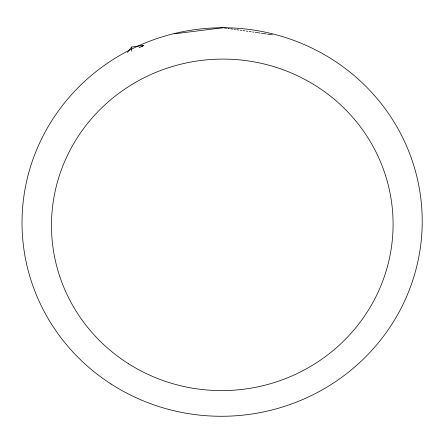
<?xml version="1.0" encoding="UTF-8"?>
<svg xmlns="http://www.w3.org/2000/svg" width="444" height="444" viewBox="0 0 444 444"><rect width="100%" height="100%" fill="white"/><g stroke="black" fill="none" stroke-linecap="round" stroke-linejoin="round"><path stroke-width="0.67" d="M131.441 51.16L131.579 47.014L143.784 45.338L142.169 46.409M127.417 52.442L131.579 47.014M142.041 46.348L143.784 45.338L139.072 47.819M174.292 33.844L223.116 27.722M224.486 27.922L226.54 28.216M227.911 28.416L229.276 28.616M230.647 28.81L232.7 29.11M234.066 29.31L235.437 29.504M236.807 29.704L238.861 29.998M240.226 30.198L241.597 30.397M242.962 30.592L245.016 30.891M246.387 31.086L247.758 31.285M249.123 31.485L251.176 31.779M252.547 31.979L253.913 32.179M255.283 32.373L260.073 33.067M261.444 33.267L266.233 33.955M267.604 34.155L272.394 34.848M111.1 384.038A200.122 194.244 -3.6 0 0 421.8 233.81A200.122 194.244 -3.6 0 0 133.444 48.185A200.122 194.244 -3.6 0 0 111.1 384.038M128.632 363.819A170.829 165.74 -3.6 0 0 392.812 233.616A170.829 165.74 -3.6 0 0 145.393 77.117A170.829 165.74 -3.6 0 0 128.632 363.819"/></g></svg>
